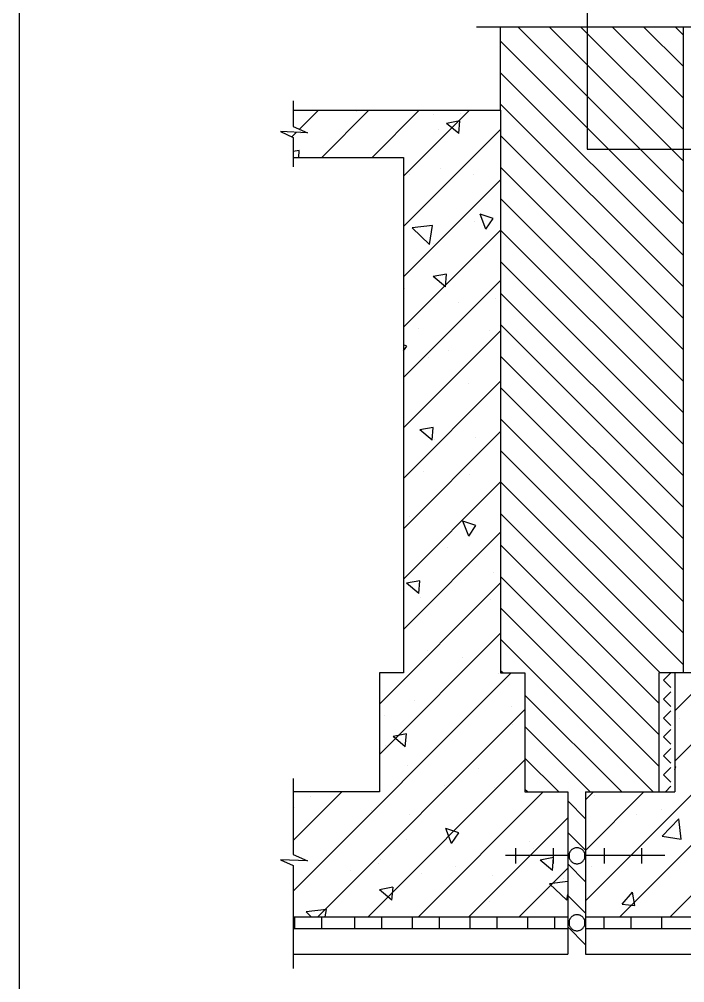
# Model space of a CAD drawing. Header units: metres. Extents: x 0 to 420, y 0 to 297.
# Drawn here: x 0 to 89.7, y 100.9 to 230.6 of the extents above; entities that cross this region are included whole.
import ezdxf

# ---------------------------------------------------------------- set-up
doc = ezdxf.new("R2010")
doc.units = ezdxf.units.M

msp = doc.modelspace()

# ---------------------------------------------------------------- linework, layer by layer
for p, q in [((0, 297), (0, 0)), ((76.5, 261.28), (76.5, 213.13)), ((61.61, 229.63), (114.92, 229.63)), ((64.85, 218.38), (64.85, 229.63)), ((89.43, 207.34), (67.15, 229.63)), ((89.43, 211.58), (71.38, 229.63)), ((89.43, 215.82), (75.62, 229.63)), ((89.43, 220.06), (79.86, 229.63)), ((89.43, 224.3), (84.1, 229.63)), ((89.43, 228.54), (88.34, 229.63)), ((89.43, 229.63), (89.43, 147.44)), ((89.43, 203.11), (64.85, 227.68)), ((89.43, 198.87), (64.85, 223.44)), ((36.91, 219.66), (36.91, 216.2)), ((36.91, 218.38), (64.85, 218.38)), ((37.76, 215.83), (40.3, 218.38)), ((40.75, 212.04), (47.08, 218.38)), ((45.4, 218.17), (45.4, 218.17)), ((47.53, 212.04), (53.86, 218.38)), ((49.86, 218.31), (49.86, 218.31)), ((51.78, 209.52), (60.65, 218.38)), ((59.44, 217.96), (59.44, 217.96)), ((89.43, 194.63), (64.85, 219.2)), ((64.85, 218.38), (64.85, 147.44)), ((55.8, 217.81), (55.8, 217.81)), ((59.37, 216.95), (57.57, 216.62)), ((59.22, 215.23), (59.37, 216.95)), ((35.21, 215.5), (36.91, 214.73)), ((38.85, 215.36), (35.21, 215.5)), ((36.73, 214.81), (37.34, 215.42)), ((36.91, 216.2), (38.85, 215.36)), ((51.78, 202.73), (64.85, 215.8)), ((56.45, 215.77), (56.45, 215.77)), ((59.22, 215.23), (57.57, 216.62)), ((36.91, 214.73), (36.91, 210.76)), ((37.88, 215.31), (37.88, 215.31)), ((89.43, 190.39), (64.85, 214.97)), ((37.73, 212.96), (36.91, 212.81)), ((37.65, 212.04), (37.73, 212.96)), ((76.5, 213.13), (109.77, 213.13)), ((36.91, 212.04), (51.78, 212.04)), ((51.78, 212.04), (51.78, 147.44)), ((56.74, 210.6), (56.74, 210.6)), ((89.43, 186.15), (64.85, 210.73)), ((51.78, 195.95), (64.85, 209.02)), ((52.58, 209.7), (52.58, 209.7)), ((61.23, 209.75), (61.23, 209.75)), ((89.43, 181.91), (64.85, 206.49)), ((62.85, 202.38), (62.08, 204.39)), ((63.82, 203.81), (62.08, 204.39)), ((62.85, 202.38), (63.82, 203.81)), ((55.67, 202.87), (52.94, 202.56)), ((55.27, 200.31), (52.94, 202.56)), ((54.91, 202.85), (54.91, 202.85)), ((55.27, 200.31), (55.67, 202.87)), ((61.28, 203.43), (61.28, 203.43)), ((51.78, 189.17), (64.85, 202.24)), ((89.43, 177.67), (64.85, 202.25)), ((55.8, 200.41), (55.8, 200.41)), ((89.43, 173.43), (64.85, 198.01)), ((57.57, 196.31), (55.76, 195.98)), ((57.42, 194.59), (55.76, 195.98)), ((57.42, 194.59), (57.57, 196.31)), ((51.78, 182.39), (64.85, 195.46)), ((51.94, 194.34), (51.94, 194.34)), ((89.43, 169.2), (64.85, 193.77)), ((59.14, 192.43), (59.14, 192.43)), ((64.11, 192.97), (64.11, 192.97)), ((89.43, 164.96), (64.85, 189.53)), ((51.78, 175.61), (64.85, 188.67)), ((53.73, 189.01), (53.73, 189.01)), ((63.31, 188.66), (63.31, 188.66)), ((52.23, 186.63), (51.78, 186.78)), ((51.78, 185.97), (52.23, 186.63)), ((57.79, 186.07), (57.79, 186.07)), ((55.15, 185.05), (55.15, 185.05)), ((89.43, 160.72), (64.85, 185.29)), ((51.78, 168.82), (64.85, 181.89)), ((60.57, 181.54), (60.57, 181.54)), ((89.43, 156.48), (64.85, 181.06)), ((89.43, 152.24), (64.85, 176.82)), ((55.76, 175.67), (53.96, 175.34)), ((55.61, 173.95), (53.96, 175.34)), ((55.61, 173.95), (55.76, 175.67)), ((51.78, 162.04), (64.85, 175.11)), ((55.89, 174.06), (55.89, 174.06)), ((61.52, 174.33), (61.52, 174.33)), ((89.43, 148), (64.85, 172.58)), ((54.5, 169.69), (54.5, 169.69)), ((60.67, 169.29), (60.67, 169.29)), ((51.78, 155.26), (64.85, 168.33)), ((89.43, 143.76), (64.85, 168.34)), ((52.56, 163.73), (52.56, 163.73)), ((86.33, 142.62), (64.85, 164.1)), ((60.55, 161.03), (59.77, 163.04)), ((61.51, 162.46), (59.77, 163.04)), ((60.55, 161.03), (61.51, 162.46)), ((51.78, 148.48), (64.85, 161.55)), ((86.16, 138.56), (64.85, 159.86)), ((57.73, 159.53), (57.73, 159.53)), ((63.91, 156.16), (63.91, 156.16)), ((48.51, 138.42), (64.85, 154.76)), ((53.96, 155.03), (52.15, 154.7)), ((53.81, 153.32), (52.15, 154.7)), ((53.81, 153.32), (53.96, 155.03)), ((86.16, 134.32), (64.85, 155.62)), ((53.85, 154.33), (53.85, 154.33)), ((88.31, 137.53), (104.65, 153.87)), ((54, 152.83), (54, 152.83)), ((63.55, 152.51), (63.55, 152.51)), ((86.16, 130.08), (64.85, 151.38)), ((48.51, 131.64), (64.85, 147.98)), ((51.78, 147.44), (51.78, 142.62)), ((64.85, 147.44), (64.85, 142.62)), ((85.4, 126.6), (64.85, 147.15)), ((88.31, 130.74), (104.65, 147.09)), ((89.43, 147.44), (89.43, 142.62)), ((54.95, 145.63), (54.95, 145.63)), ((59.76, 144.75), (59.76, 144.75)), ((65.14, 142.62), (64.85, 142.91)), ((36.91, 113.25), (66.28, 142.62)), ((48.51, 142.62), (48.51, 126.6)), ((51.78, 142.62), (48.51, 142.62)), ((64.61, 142.54), (64.61, 142.54)), ((64.85, 142.62), (68.13, 142.62)), ((68.13, 142.62), (68.13, 126.6)), ((76.3, 111.95), (106.79, 142.44)), ((86.16, 142.62), (86.16, 126.6)), ((91.58, 142.62), (86.16, 142.62)), ((86.81, 141.63), (87.79, 142.61)), ((87.79, 140.65), (86.81, 141.63)), ((88.31, 142.62), (88.31, 126.6)), ((53.2, 138.97), (53.2, 138.97)), ((81.16, 126.6), (68.13, 139.63)), ((86.81, 139.09), (87.79, 140.07)), ((87.79, 138.1), (86.81, 139.09)), ((40.23, 109.79), (68.13, 137.69)), ((66.3, 138.06), (66.3, 138.06)), ((86.81, 136.54), (87.79, 137.53)), ((49.27, 136.92), (49.27, 136.92)), ((80.92, 109.79), (107.93, 136.8)), ((87.79, 135.56), (86.81, 136.54)), ((88.88, 136.5), (88.88, 136.5)), ((66.43, 135.73), (66.43, 135.73)), ((76.92, 126.6), (68.13, 135.39)), ((86.81, 134), (87.79, 134.98)), ((52.15, 134.4), (50.35, 134.06)), ((52, 132.68), (50.35, 134.06)), ((52, 132.68), (52.15, 134.4)), ((87.79, 133.02), (86.81, 134)), ((49.34, 132.9), (49.34, 132.9)), ((86.81, 131.46), (87.79, 132.44)), ((72.69, 126.6), (68.13, 131.16)), ((87.79, 130.47), (86.81, 131.46)), ((47.01, 109.79), (68.13, 130.91)), ((52.34, 130.16), (52.34, 130.16)), ((61.91, 129.81), (61.91, 129.81)), ((86.81, 128.91), (87.79, 129.9)), ((87.7, 109.79), (107.93, 130.02)), ((88.31, 129.95), (88.45, 130.01)), ((88.31, 129.58), (88.45, 130.01)), ((87.79, 127.93), (86.81, 128.91)), ((36.91, 128.39), (36.91, 118.16)), ((57.34, 127.46), (57.34, 127.46)), ((63.97, 127.18), (63.97, 127.18)), ((87.04, 126.6), (87.79, 127.35)), ((48.51, 126.6), (36.91, 126.6)), ((36.91, 120.04), (43.47, 126.6)), ((39.2, 125.93), (39.2, 125.93)), ((53.79, 109.79), (70.6, 126.6)), ((68.45, 126.6), (68.13, 126.92)), ((68.13, 126.6), (73.9, 126.6)), ((73.9, 126.6), (73.9, 104.73)), ((76.3, 126.6), (76.3, 104.73)), ((76.3, 126.6), (88.31, 126.6)), ((76.3, 125.52), (77.38, 126.6)), ((76.3, 118.73), (84.16, 126.6)), ((77.44, 126.13), (77.44, 126.13)), ((76.3, 122.99), (73.9, 125.39)), ((76.3, 122.99), (73.9, 125.39)), ((37.02, 124.5), (37.02, 124.5)), ((47.42, 124.13), (47.42, 124.13)), ((52.56, 123.61), (52.56, 123.61)), ((83.09, 123.55), (83.09, 123.55)), ((86.52, 124.24), (86.52, 124.24)), ((60.57, 109.79), (73.9, 123.11)), ((86.62, 120.65), (88.86, 122.99)), ((89.18, 120.25), (88.86, 122.99)), ((58.24, 119.67), (57.47, 121.69)), ((59.21, 121.11), (57.47, 121.69)), ((58.24, 119.67), (59.21, 121.11)), ((76.3, 118.75), (73.9, 121.15)), ((76.3, 118.75), (73.9, 121.15)), ((86.62, 120.65), (89.18, 120.25)), ((52.15, 120.14), (52.15, 120.14)), ((68.69, 119.89), (68.69, 119.89)), ((36.91, 118.16), (38.85, 117.32)), ((65.51, 118.06), (74.06, 118.06)), ((66.85, 119.04), (66.85, 116.97)), ((69.31, 118.95), (69.31, 118.95)), ((71.91, 119.04), (71.91, 116.97)), ((74.08, 118.21), (74.06, 118.11)), ((74.06, 118.11), (74.06, 118)), ((74.1, 118.32), (74.08, 118.21)), ((74.14, 118.41), (74.1, 118.32)), ((74.18, 118.51), (74.14, 118.41)), ((74.24, 118.6), (74.18, 118.51)), ((74.3, 118.69), (74.24, 118.6)), ((74.37, 118.76), (74.3, 118.69)), ((74.45, 118.84), (74.37, 118.76)), ((74.54, 118.9), (74.45, 118.84)), ((74.63, 118.95), (74.54, 118.9)), ((74.72, 119), (74.63, 118.95)), ((74.82, 119.03), (74.72, 119)), ((74.92, 119.06), (74.82, 119.03)), ((75.03, 119.08), (74.92, 119.06)), ((75.13, 119.08), (75.03, 119.08)), ((75.24, 119.08), (75.13, 119.08)), ((75.35, 119.06), (75.24, 119.08)), ((75.45, 119.03), (75.35, 119.06)), ((75.55, 119), (75.45, 119.03)), ((75.64, 118.95), (75.55, 119)), ((75.73, 118.9), (75.64, 118.95)), ((75.82, 118.84), (75.73, 118.9)), ((75.9, 118.76), (75.82, 118.84)), ((75.97, 118.69), (75.9, 118.76)), ((76.03, 118.6), (75.97, 118.69)), ((76.09, 118.51), (76.03, 118.6)), ((76.13, 118.41), (76.09, 118.51)), ((76.17, 118.32), (76.13, 118.41)), ((76.19, 118.21), (76.17, 118.32)), ((76.21, 118.11), (76.19, 118.21)), ((76.21, 118), (76.21, 118.11)), ((76.21, 118.06), (86.95, 118.06)), ((78.79, 119.04), (78.79, 116.97)), ((83.84, 119.04), (83.84, 116.97)), ((38.85, 117.32), (35.21, 117.46)), ((35.21, 117.46), (36.91, 116.68)), ((48.37, 116.93), (48.37, 116.93)), ((48.69, 117.54), (48.69, 117.54)), ((71.99, 117.75), (70.18, 117.42)), ((71.84, 116.03), (70.18, 117.42)), ((71.84, 116.03), (71.99, 117.75)), ((76.3, 114.51), (73.9, 116.91)), ((74.06, 118), (74.06, 117.9)), ((74.06, 118), (74.06, 118)), ((74.06, 117.9), (74.08, 117.79)), ((74.08, 117.79), (74.1, 117.69)), ((74.1, 117.69), (74.14, 117.59)), ((74.14, 117.59), (74.18, 117.49)), ((74.18, 117.49), (74.24, 117.4)), ((74.24, 117.4), (74.3, 117.32)), ((74.3, 117.32), (74.37, 117.24)), ((74.37, 117.24), (74.45, 117.17)), ((74.45, 117.17), (74.54, 117.1)), ((74.54, 117.1), (74.63, 117.05)), ((74.63, 117.05), (74.72, 117)), ((74.72, 117), (74.82, 116.97)), ((74.82, 116.97), (74.92, 116.94)), ((74.92, 116.94), (75.03, 116.93)), ((75.03, 116.93), (75.13, 116.92)), ((75.13, 116.92), (75.24, 116.93)), ((75.24, 116.93), (75.35, 116.94)), ((75.35, 116.94), (75.45, 116.97)), ((75.45, 116.97), (75.55, 117)), ((75.55, 117), (75.64, 117.05)), ((75.64, 117.05), (75.73, 117.1)), ((75.73, 117.1), (75.82, 117.17)), ((75.82, 117.17), (75.9, 117.24)), ((75.9, 117.24), (75.97, 117.32)), ((75.97, 117.32), (76.03, 117.4)), ((76.03, 117.4), (76.09, 117.49)), ((76.09, 117.49), (76.13, 117.59)), ((76.13, 117.59), (76.17, 117.69)), ((76.17, 117.69), (76.19, 117.79)), ((76.19, 117.79), (76.21, 117.9)), ((76.21, 117.9), (76.21, 118)), ((36.91, 116.68), (36.91, 102.81)), ((44.6, 115.97), (44.6, 115.97)), ((54.18, 115.62), (54.18, 115.62)), ((58.77, 116.56), (58.77, 116.56)), ((67.35, 109.79), (73.9, 116.33)), ((77.09, 116.56), (77.09, 116.56)), ((63.76, 115.28), (63.76, 115.28)), ((73.9, 114.53), (71.44, 114.24)), ((73.78, 112), (71.44, 114.24)), ((73.34, 114.93), (73.34, 114.93)), ((50.34, 113.76), (48.54, 113.43)), ((50.19, 112.04), (48.54, 113.43)), ((50.19, 112.04), (50.35, 113.76)), ((81.22, 111.47), (82.61, 113.12)), ((82.94, 111.32), (82.61, 113.12)), ((63.32, 111.82), (63.32, 111.82)), ((73.78, 112), (73.9, 112.77)), ((76.3, 110.27), (73.9, 112.67)), ((83.15, 112.04), (83.15, 112.04)), ((41.38, 110.75), (38.65, 110.43)), ((39.31, 109.79), (38.65, 110.43)), ((41.23, 109.79), (41.38, 110.75)), ((81.22, 111.47), (82.94, 111.32)), ((36.91, 109.79), (73.9, 109.79)), ((37.08, 109.79), (37.08, 108.21)), ((37.08, 109.79), (37.08, 108.21)), ((40.72, 109.79), (40.72, 108.21)), ((40.72, 109.79), (40.72, 108.21)), ((45.16, 109.79), (45.16, 108.21)), ((45.16, 109.79), (45.16, 108.21)), ((48.8, 109.79), (48.8, 108.21)), ((48.8, 109.79), (48.8, 108.21)), ((52.92, 109.79), (52.92, 108.21)), ((52.92, 109.79), (52.92, 108.21)), ((56.57, 109.79), (56.57, 108.21)), ((56.57, 109.79), (56.57, 108.21)), ((60.69, 109.79), (60.69, 108.21)), ((60.69, 109.79), (60.69, 108.21)), ((64.33, 109.79), (64.33, 108.21)), ((64.33, 109.79), (64.33, 108.21)), ((68.45, 109.79), (68.45, 108.21)), ((72.1, 109.79), (72.1, 108.21)), ((74.08, 109.19), (74.06, 109.08)), ((74.06, 109.08), (74.06, 108.98)), ((74.06, 108.98), (74.06, 108.87)), ((74.06, 108.98), (74.06, 108.98)), ((74.1, 109.29), (74.08, 109.19)), ((74.14, 109.39), (74.1, 109.29)), ((74.18, 109.49), (74.14, 109.39)), ((74.24, 109.58), (74.18, 109.49)), ((74.3, 109.66), (74.24, 109.58)), ((74.37, 109.74), (74.3, 109.66)), ((74.45, 109.81), (74.37, 109.74)), ((74.54, 109.88), (74.45, 109.81)), ((74.63, 109.93), (74.54, 109.88)), ((74.72, 109.98), (74.63, 109.93)), ((74.82, 110.01), (74.72, 109.98)), ((74.92, 110.04), (74.82, 110.01)), ((75.03, 110.05), (74.92, 110.04)), ((75.13, 110.06), (75.03, 110.05)), ((75.24, 110.05), (75.13, 110.06)), ((75.35, 110.04), (75.24, 110.05)), ((75.45, 110.01), (75.35, 110.04)), ((75.55, 109.98), (75.45, 110.01)), ((75.64, 109.93), (75.55, 109.98)), ((75.73, 109.88), (75.64, 109.93)), ((75.82, 109.81), (75.73, 109.88)), ((75.9, 109.74), (75.82, 109.81)), ((75.97, 109.66), (75.9, 109.74)), ((76.03, 109.58), (75.97, 109.66)), ((76.09, 109.49), (76.03, 109.58)), ((76.13, 109.39), (76.09, 109.49)), ((76.17, 109.29), (76.13, 109.39)), ((76.19, 109.19), (76.17, 109.29)), ((76.21, 109.08), (76.19, 109.19)), ((76.21, 108.98), (76.21, 109.08)), ((76.21, 108.87), (76.21, 108.98)), ((76.3, 109.79), (203.31, 109.79)), ((78.75, 109.79), (78.75, 108.21)), ((78.75, 109.79), (78.75, 108.21)), ((82.4, 109.79), (82.4, 108.21)), ((82.4, 109.79), (82.4, 108.21)), ((86.52, 109.79), (86.52, 108.21)), ((86.52, 109.79), (86.52, 108.21)), ((36.91, 108.21), (73.9, 108.21)), ((76.3, 106.03), (73.9, 108.43)), ((74.06, 108.87), (74.08, 108.77)), ((74.08, 108.77), (74.1, 108.66)), ((74.1, 108.66), (74.14, 108.57)), ((74.14, 108.57), (74.18, 108.47)), ((74.18, 108.47), (74.24, 108.38)), ((74.24, 108.38), (74.3, 108.29)), ((74.3, 108.29), (74.37, 108.22)), ((74.37, 108.22), (74.45, 108.14)), ((74.45, 108.14), (74.54, 108.08)), ((74.54, 108.08), (74.63, 108.03)), ((74.63, 108.03), (74.72, 107.98)), ((74.72, 107.98), (74.82, 107.95)), ((74.82, 107.95), (74.92, 107.92)), ((74.92, 107.92), (75.03, 107.9)), ((75.03, 107.9), (75.13, 107.9)), ((75.13, 107.9), (75.24, 107.9)), ((75.24, 107.9), (75.35, 107.92)), ((75.35, 107.92), (75.45, 107.95)), ((75.45, 107.95), (75.55, 107.98)), ((75.55, 107.98), (75.64, 108.03)), ((75.64, 108.03), (75.73, 108.08)), ((75.73, 108.08), (75.82, 108.14)), ((75.82, 108.14), (75.9, 108.22)), ((75.9, 108.22), (75.97, 108.29)), ((75.97, 108.29), (76.03, 108.38)), ((76.03, 108.38), (76.09, 108.47)), ((76.09, 108.47), (76.13, 108.57)), ((76.13, 108.57), (76.17, 108.66)), ((76.17, 108.66), (76.19, 108.77)), ((76.19, 108.77), (76.21, 108.87)), ((76.3, 108.21), (203.31, 108.21)), ((36.91, 104.73), (73.9, 104.73)), ((76.3, 104.73), (203.31, 104.73))]:
    msp.add_line(p, q)

doc.saveas('drawing.dxf')
